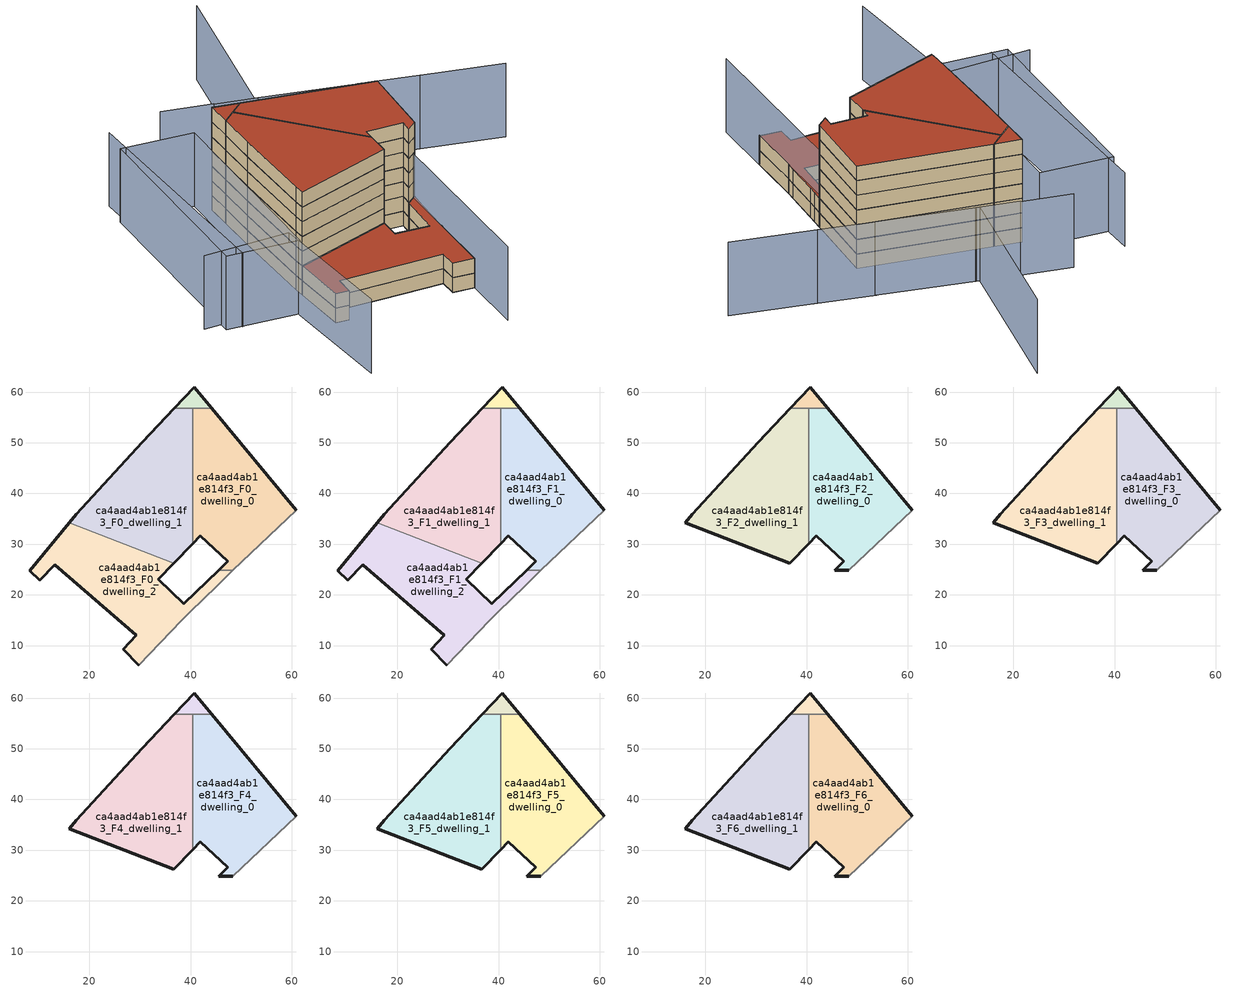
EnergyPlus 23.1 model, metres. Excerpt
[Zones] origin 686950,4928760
ca4aad4ab1e814f3_F0_dwelling_0
 floor ground (EU_floor_Construction): 60.81,36.7 44.22,56.81 40.43,56.81 40.43,30.1 41.95,31.67 47.38,26.59 45.53,24.83 48.38,24.83 z0
 wall outside (EU_wall_Construction): 45.53,24.83 47.38,26.59 41.95,31.67 40.43,30.1 / 44.22,56.81 60.81,36.7 z0:3
 wall adiabatic (EU_wall_Construction): 60.81,36.7 48.38,24.83 z0:3
 wall to ca4aad4ab1e814f3_F0_dwelling_2 (EU_wall_Construction): 48.38,24.83 45.53,24.83 z0:3
 wall to ca4aad4ab1e814f3_F0_dwelling_1 (EU_wall_Construction): 40.43,30.1 40.43,56.81 z0:3
 wall to ca4aad4ab1e814f3_F0_circulation (EU_wall_Construction): 40.43,56.81 44.22,56.81 z0:3
ca4aad4ab1e814f3_F0_dwelling_1
 floor ground (EU_floor_Construction): 36.71,26.26 40.43,30.1 40.43,56.81 36.81,56.81 30.51,50.14 17.49,35.91 16.09,34.21 z0
 wall outside (EU_wall_Construction): 40.43,30.1 36.71,26.26 / 16.09,34.21 17.49,35.91 30.51,50.14 36.81,56.81 z0:3
 wall to ca4aad4ab1e814f3_F0_circulation (EU_wall_Construction): 36.81,56.81 40.43,56.81 z0:3
 wall to ca4aad4ab1e814f3_F0_dwelling_2 (EU_wall_Construction): 36.71,26.26 16.09,34.21 z0:3
ca4aad4ab1e814f3_F0_dwelling_2
 floor ground (EU_floor_Construction): 38.27,15.04 39.86,16.58 45.25,21.83 46.77,23.29 48.38,24.83 45.53,24.83 38.65,18.22 33.62,23.05 36.71,26.26 16.09,34.21 8.35,24.82 10.3,22.92 13.22,25.93 29.35,12.04 26.73,9.26 29.83,6.18 z0
 wall outside (EU_wall_Construction): 36.71,26.26 33.62,23.05 38.65,18.22 45.53,24.83 / 29.83,6.18 26.73,9.26 29.35,12.04 13.22,25.93 10.3,22.92 8.35,24.82 16.09,34.21 z0:3
 wall adiabatic (EU_wall_Construction): 48.38,24.83 46.77,23.29 45.25,21.83 39.86,16.58 38.27,15.04 29.83,6.18 z0:3
ca4aad4ab1e814f3_F0_circulation
 floor ground (EU_floor_Construction): 44.22,56.81 40.77,60.99 36.81,56.81 z0
 wall outside (EU_wall_Construction): 36.81,56.81 40.77,60.99 44.22,56.81 z0:3
ca4aad4ab1e814f3_F1_dwelling_0
 floor to ca4aad4ab1e814f3_F0_dwelling_0 (EU_floor_Construction): 60.81,36.7 44.22,56.81 40.43,56.81 40.43,30.1 41.95,31.67 47.38,26.59 45.53,24.83 48.38,24.83 z3
 wall outside (EU_wall_Construction): 45.53,24.83 47.38,26.59 41.95,31.67 40.43,30.1 / 44.22,56.81 60.81,36.7 z3:6
 wall adiabatic (EU_wall_Construction): 60.81,36.7 48.38,24.83 z3:6
 wall to ca4aad4ab1e814f3_F1_dwelling_2 (EU_wall_Construction): 48.38,24.83 45.53,24.83 z3:6
 wall to ca4aad4ab1e814f3_F1_dwelling_1 (EU_wall_Construction): 40.43,30.1 40.43,56.81 z3:6
 wall to ca4aad4ab1e814f3_F1_circulation (EU_wall_Construction): 40.43,56.81 44.22,56.81 z3:6
ca4aad4ab1e814f3_F1_dwelling_1
 floor to ca4aad4ab1e814f3_F0_dwelling_1 (EU_floor_Construction): 36.71,26.26 40.43,30.1 40.43,56.81 36.81,56.81 30.51,50.14 17.49,35.91 16.09,34.21 z3
 wall outside (EU_wall_Construction): 40.43,30.1 36.71,26.26 / 16.09,34.21 17.49,35.91 30.51,50.14 36.81,56.81 z3:6
 wall to ca4aad4ab1e814f3_F1_circulation (EU_wall_Construction): 36.81,56.81 40.43,56.81 z3:6
 wall to ca4aad4ab1e814f3_F1_dwelling_2 (EU_wall_Construction): 36.71,26.26 16.09,34.21 z3:6
ca4aad4ab1e814f3_F1_dwelling_2
 floor to ca4aad4ab1e814f3_F0_dwelling_2 (EU_floor_Construction): 38.27,15.04 39.86,16.58 45.25,21.83 46.77,23.29 48.38,24.83 45.53,24.83 38.65,18.22 33.62,23.05 36.71,26.26 16.09,34.21 8.35,24.82 10.3,22.92 13.22,25.93 29.35,12.04 26.73,9.26 29.83,6.18 z3
 wall outside (EU_wall_Construction): 36.71,26.26 33.62,23.05 38.65,18.22 45.53,24.83 / 29.83,6.18 26.73,9.26 29.35,12.04 13.22,25.93 10.3,22.92 8.35,24.82 16.09,34.21 z3:6
 wall adiabatic (EU_wall_Construction): 48.38,24.83 46.77,23.29 45.25,21.83 39.86,16.58 38.27,15.04 29.83,6.18 z3:6
 roof outside (EU_roof_Construction): 48.38,24.83 46.77,23.29 45.25,21.83 39.86,16.58 38.27,15.04 29.83,6.18 26.73,9.26 29.35,12.04 13.22,25.93 10.3,22.92 8.35,24.82 16.09,34.21 36.71,26.26 33.62,23.05 38.65,18.22 45.53,24.83 z6
ca4aad4ab1e814f3_F1_circulation
 floor to ca4aad4ab1e814f3_F0_circulation (EU_floor_Construction): 44.22,56.81 40.77,60.99 36.81,56.81 z3
 wall outside (EU_wall_Construction): 36.81,56.81 40.77,60.99 44.22,56.81 z3:6
ca4aad4ab1e814f3_F2_dwelling_0
 floor to ca4aad4ab1e814f3_F1_dwelling_0 (EU_floor_Construction): 60.81,36.7 44.22,56.81 40.43,56.81 40.43,30.1 41.95,31.67 47.38,26.59 45.53,24.83 48.38,24.83 z6
 wall outside (EU_wall_Construction): 48.38,24.83 45.53,24.83 47.38,26.59 41.95,31.67 40.43,30.1 / 44.22,56.81 60.81,36.7 z6:9
 wall adiabatic (EU_wall_Construction): 60.81,36.7 48.38,24.83 z6:9
 wall to ca4aad4ab1e814f3_F2_dwelling_1 (EU_wall_Construction): 40.43,30.1 40.43,56.81 z6:9
 wall to ca4aad4ab1e814f3_F2_circulation (EU_wall_Construction): 40.43,56.81 44.22,56.81 z6:9
ca4aad4ab1e814f3_F2_dwelling_1
 floor to ca4aad4ab1e814f3_F1_dwelling_1 (EU_floor_Construction): 36.71,26.26 40.43,30.1 40.43,56.81 36.81,56.81 30.51,50.14 17.49,35.91 16.09,34.21 z6
 wall outside (EU_wall_Construction): 40.43,30.1 36.71,26.26 16.09,34.21 17.49,35.91 30.51,50.14 36.81,56.81 z6:9
 wall to ca4aad4ab1e814f3_F2_circulation (EU_wall_Construction): 36.81,56.81 40.43,56.81 z6:9
ca4aad4ab1e814f3_F2_circulation
 floor to ca4aad4ab1e814f3_F1_circulation (EU_floor_Construction): 44.22,56.81 40.77,60.99 36.81,56.81 z6
 wall outside (EU_wall_Construction): 36.81,56.81 40.77,60.99 44.22,56.81 z6:9
ca4aad4ab1e814f3_F3_dwelling_0
 floor to ca4aad4ab1e814f3_F2_dwelling_0 (EU_floor_Construction): 60.81,36.7 44.22,56.81 40.43,56.81 40.43,30.1 41.95,31.67 47.38,26.59 45.53,24.83 48.38,24.83 z9
 wall outside (EU_wall_Construction): 48.38,24.83 45.53,24.83 47.38,26.59 41.95,31.67 40.43,30.1 / 44.22,56.81 60.81,36.7 z9:12
 wall adiabatic (EU_wall_Construction): 60.81,36.7 48.38,24.83 z9:12
 wall to ca4aad4ab1e814f3_F3_dwelling_1 (EU_wall_Construction): 40.43,30.1 40.43,56.81 z9:12
 wall to ca4aad4ab1e814f3_F3_circulation (EU_wall_Construction): 40.43,56.81 44.22,56.81 z9:12
ca4aad4ab1e814f3_F3_dwelling_1
 floor to ca4aad4ab1e814f3_F2_dwelling_1 (EU_floor_Construction): 36.71,26.26 40.43,30.1 40.43,56.81 36.81,56.81 30.51,50.14 17.49,35.91 16.09,34.21 z9
 wall outside (EU_wall_Construction): 40.43,30.1 36.71,26.26 16.09,34.21 17.49,35.91 30.51,50.14 36.81,56.81 z9:12
 wall to ca4aad4ab1e814f3_F3_circulation (EU_wall_Construction): 36.81,56.81 40.43,56.81 z9:12
ca4aad4ab1e814f3_F3_circulation
 floor to ca4aad4ab1e814f3_F2_circulation (EU_floor_Construction): 44.22,56.81 40.77,60.99 36.81,56.81 z9
 wall outside (EU_wall_Construction): 36.81,56.81 40.77,60.99 44.22,56.81 z9:12
ca4aad4ab1e814f3_F4_dwelling_0
 floor to ca4aad4ab1e814f3_F3_dwelling_0 (EU_floor_Construction): 60.81,36.7 44.22,56.81 40.43,56.81 40.43,30.1 41.95,31.67 47.38,26.59 45.53,24.83 48.38,24.83 z12
 wall outside (EU_wall_Construction): 48.38,24.83 45.53,24.83 47.38,26.59 41.95,31.67 40.43,30.1 / 44.22,56.81 60.81,36.7 z12:15
 wall adiabatic (EU_wall_Construction): 60.81,36.7 48.38,24.83 z12:15
 wall to ca4aad4ab1e814f3_F4_dwelling_1 (EU_wall_Construction): 40.43,30.1 40.43,56.81 z12:15
 wall to ca4aad4ab1e814f3_F4_circulation (EU_wall_Construction): 40.43,56.81 44.22,56.81 z12:15
ca4aad4ab1e814f3_F4_dwelling_1
 floor to ca4aad4ab1e814f3_F3_dwelling_1 (EU_floor_Construction): 36.71,26.26 40.43,30.1 40.43,56.81 36.81,56.81 30.51,50.14 17.49,35.91 16.09,34.21 z12
 wall outside (EU_wall_Construction): 40.43,30.1 36.71,26.26 16.09,34.21 17.49,35.91 30.51,50.14 36.81,56.81 z12:15
 wall to ca4aad4ab1e814f3_F4_circulation (EU_wall_Construction): 36.81,56.81 40.43,56.81 z12:15
ca4aad4ab1e814f3_F4_circulation
 floor to ca4aad4ab1e814f3_F3_circulation (EU_floor_Construction): 44.22,56.81 40.77,60.99 36.81,56.81 z12
 wall outside (EU_wall_Construction): 36.81,56.81 40.77,60.99 44.22,56.81 z12:15
ca4aad4ab1e814f3_F5_dwelling_0
 floor to ca4aad4ab1e814f3_F4_dwelling_0 (EU_floor_Construction): 60.81,36.7 44.22,56.81 40.43,56.81 40.43,30.1 41.95,31.67 47.38,26.59 45.53,24.83 48.38,24.83 z15
 wall outside (EU_wall_Construction): 48.38,24.83 45.53,24.83 47.38,26.59 41.95,31.67 40.43,30.1 / 44.22,56.81 60.81,36.7 z15:18
 wall adiabatic (EU_wall_Construction): 60.81,36.7 48.38,24.83 z15:18
 wall to ca4aad4ab1e814f3_F5_dwelling_1 (EU_wall_Construction): 40.43,30.1 40.43,56.81 z15:18
 wall to ca4aad4ab1e814f3_F5_circulation (EU_wall_Construction): 40.43,56.81 44.22,56.81 z15:18
ca4aad4ab1e814f3_F5_dwelling_1
 floor to ca4aad4ab1e814f3_F4_dwelling_1 (EU_floor_Construction): 36.71,26.26 40.43,30.1 40.43,56.81 36.81,56.81 30.51,50.14 17.49,35.91 16.09,34.21 z15
 wall outside (EU_wall_Construction): 40.43,30.1 36.71,26.26 16.09,34.21 17.49,35.91 30.51,50.14 36.81,56.81 z15:18
 wall to ca4aad4ab1e814f3_F5_circulation (EU_wall_Construction): 36.81,56.81 40.43,56.81 z15:18
ca4aad4ab1e814f3_F5_circulation
 floor to ca4aad4ab1e814f3_F4_circulation (EU_floor_Construction): 44.22,56.81 40.77,60.99 36.81,56.81 z15
 wall outside (EU_wall_Construction): 36.81,56.81 40.77,60.99 44.22,56.81 z15:18
ca4aad4ab1e814f3_F6_dwelling_0
 floor to ca4aad4ab1e814f3_F5_dwelling_0 (EU_floor_Construction): 60.81,36.7 44.22,56.81 40.43,56.81 40.43,30.1 41.95,31.67 47.38,26.59 45.53,24.83 48.38,24.83 z18
 wall outside (EU_wall_Construction): 48.38,24.83 45.53,24.83 47.38,26.59 41.95,31.67 40.43,30.1 / 44.22,56.81 60.81,36.7 z18:21
 wall adiabatic (EU_wall_Construction): 60.81,36.7 48.38,24.83 z18:21
 wall to ca4aad4ab1e814f3_F6_dwelling_1 (EU_wall_Construction): 40.43,30.1 40.43,56.81 z18:21
 wall to ca4aad4ab1e814f3_F6_circulation (EU_wall_Construction): 40.43,56.81 44.22,56.81 z18:21
 roof outside (EU_roof_Construction): 44.22,56.81 60.81,36.7 48.38,24.83 45.53,24.83 47.38,26.59 41.95,31.67 40.43,30.1 40.43,56.81 z21
ca4aad4ab1e814f3_F6_dwelling_1
 floor to ca4aad4ab1e814f3_F5_dwelling_1 (EU_floor_Construction): 36.71,26.26 40.43,30.1 40.43,56.81 36.81,56.81 30.51,50.14 17.49,35.91 16.09,34.21 z18
 wall outside (EU_wall_Construction): 40.43,30.1 36.71,26.26 16.09,34.21 17.49,35.91 30.51,50.14 36.81,56.81 z18:21
 wall to ca4aad4ab1e814f3_F6_circulation (EU_wall_Construction): 36.81,56.81 40.43,56.81 z18:21
 roof outside (EU_roof_Construction): 40.43,56.81 40.43,30.1 36.71,26.26 16.09,34.21 17.49,35.91 30.51,50.14 36.81,56.81 z21
ca4aad4ab1e814f3_F6_circulation
 floor to ca4aad4ab1e814f3_F5_circulation (EU_floor_Construction): 44.22,56.81 40.77,60.99 36.81,56.81 z18
 wall outside (EU_wall_Construction): 36.81,56.81 40.77,60.99 44.22,56.81 z18:21
 roof outside (EU_roof_Construction): 40.77,60.99 44.22,56.81 36.81,56.81 z21
shading: 20.3,-3.78 59.85,37.62 / -2.27,46.13 11.41,35.02 / 11.41,35.02 -7.22,12.08 / 85.72,21.41 75.67,34.74 / 76,34.3 68.85,43.65 / 69.06,43.41 57.25,59.03 / 57.25,59.03 86.48,81.13 / 35.54,78.73 1.06,39.97 / 57.72,58.41 52.53,65.08 / 52.57,65.02 46.44,73.03 / -1,42.36 30.58,74.71 / 30.58,74.71 41.05,64.49 / 41.05,64.49 9.47,32.14 / 9.47,32.14 -1,42.36 z0:15
[Building]
EU S2 Campaign: North Axis=0; Terrain=City; Solar Distribution=FullExterior
[Site:Location]
Bologna: Latitude=44.5; Longitude=11.25; Time Zone=1; Elevation=37
[SizingPeriod:WeatherFileDays]
AnnualSizingPeriod: Begin Month=1; Begin Day of Month=1; End Month=12; End Day of Month=31; Day of Week for Start Day=Monday; Use Weather File Daylight Saving Period=No; Use Weather File Rain and Snow Indicators=No
[MATERIAL]
EU_InternalMass_Material: Roughness=MediumRough; Thickness=0.1; Conductivity=1; Density=1800; Specific Heat=900; Thermal Absorptance=0.9; Solar Absorptance=0.7; Visible Absorptance=0.7
[MATERIAL:NOMASS] Roughness=MediumRough; Thermal Absorptance=0.9; Solar Absorptance=0.7; Visible Absorptance=0.7
Name | Thermal Resistance
EU_wall_NoMass | 0.905828
EU_roof_NoMass | 0.37593
EU_floor_NoMass | 0.67114
[CONSTRUCTION]
EU_wall_Construction: EU_wall_NoMass
EU_roof_Construction: EU_roof_NoMass
EU_floor_Construction: EU_floor_NoMass
EU_InternalMass_Construction: EU_InternalMass_Material
[ZONE] Type=1; Multiplier=1; Ceiling Height=autocalculate; Floor Area=autocalculate; Part of Total Floor Area=Yes
Name | Volume
ca4aad4ab1e814f3_F0_dwelling_0 | 1140.77
ca4aad4ab1e814f3_F1_dwelling_0; ca4aad4ab1e814f3_F2_dwelling_0; ca4aad4ab1e814f3_F3_dwelling_0; ca4aad4ab1e814f3_F4_dwelling_0; ca4aad4ab1e814f3_F5_dwelling_0; ca4aad4ab1e814f3_F6_dwelling_0 | 1140.76
ca4aad4ab1e814f3_F0_dwelling_1; ca4aad4ab1e814f3_F1_dwelling_1; ca4aad4ab1e814f3_F2_dwelling_1; ca4aad4ab1e814f3_F3_dwelling_1; ca4aad4ab1e814f3_F4_dwelling_1; ca4aad4ab1e814f3_F5_dwelling_1; ca4aad4ab1e814f3_F6_dwelling_1 | 1270.6
ca4aad4ab1e814f3_F0_dwelling_2; ca4aad4ab1e814f3_F1_dwelling_2 | 1160.85
ca4aad4ab1e814f3_F0_circulation | 46.4282
ca4aad4ab1e814f3_F1_circulation; ca4aad4ab1e814f3_F2_circulation; ca4aad4ab1e814f3_F3_circulation; ca4aad4ab1e814f3_F4_circulation; ca4aad4ab1e814f3_F5_circulation; ca4aad4ab1e814f3_F6_circulation | 46.4275
[INTERNALMASS] Construction=EU_InternalMass_Construction
Name | Zone or ZoneList | Surface Area
ca4aad4ab1e814f3_F0_dwelling_0_EU_InternalMass | ca4aad4ab1e814f3_F0_dwelling_0 | 380.256
ca4aad4ab1e814f3_F0_dwelling_1_EU_InternalMass | ca4aad4ab1e814f3_F0_dwelling_1 | 382.712
ca4aad4ab1e814f3_F0_dwelling_2_EU_InternalMass | ca4aad4ab1e814f3_F0_dwelling_2 | 386.946
ca4aad4ab1e814f3_F1_dwelling_0_EU_InternalMass | ca4aad4ab1e814f3_F1_dwelling_0 | 380.256
ca4aad4ab1e814f3_F1_dwelling_1_EU_InternalMass | ca4aad4ab1e814f3_F1_dwelling_1 | 382.712
ca4aad4ab1e814f3_F1_dwelling_2_EU_InternalMass | ca4aad4ab1e814f3_F1_dwelling_2 | 386.946
ca4aad4ab1e814f3_F2_dwelling_0_EU_InternalMass | ca4aad4ab1e814f3_F2_dwelling_0 | 529.592
ca4aad4ab1e814f3_F2_dwelling_1_EU_InternalMass | ca4aad4ab1e814f3_F2_dwelling_1 | 529.592
ca4aad4ab1e814f3_F3_dwelling_0_EU_InternalMass | ca4aad4ab1e814f3_F3_dwelling_0 | 529.592
ca4aad4ab1e814f3_F3_dwelling_1_EU_InternalMass | ca4aad4ab1e814f3_F3_dwelling_1 | 529.592
ca4aad4ab1e814f3_F4_dwelling_0_EU_InternalMass | ca4aad4ab1e814f3_F4_dwelling_0 | 529.592
ca4aad4ab1e814f3_F4_dwelling_1_EU_InternalMass | ca4aad4ab1e814f3_F4_dwelling_1 | 529.592
ca4aad4ab1e814f3_F5_dwelling_0_EU_InternalMass | ca4aad4ab1e814f3_F5_dwelling_0 | 529.592
ca4aad4ab1e814f3_F5_dwelling_1_EU_InternalMass | ca4aad4ab1e814f3_F5_dwelling_1 | 529.592
ca4aad4ab1e814f3_F6_dwelling_0_EU_InternalMass | ca4aad4ab1e814f3_F6_dwelling_0 | 529.592
ca4aad4ab1e814f3_F6_dwelling_1_EU_InternalMass | ca4aad4ab1e814f3_F6_dwelling_1 | 529.592
[OTHEREQUIPMENT] Fuel Type=Electricity; Design Level Calculation Method=Watts/Area; Power per Zone Floor Area=1; Fraction Latent=0; Fraction Radiant=0; Fraction Lost=0; Carbon Dioxide Generation Rate=0; EndUse Subcategory=EU_Step8_InternalGains
Name | Zone or ZoneList or Space or SpaceList | Schedule
EU_Step8_InternalGain_ca4aad4ab1e814f3_F0_dwelling_0_f000 | ca4aad4ab1e814f3_F0_dwelling_0 | EU_Step8_GainSchedule_ca4aad4ab1e814f3_F0_dwelling_0_f000
EU_Step8_InternalGain_ca4aad4ab1e814f3_F0_dwelling_1_f000 | ca4aad4ab1e814f3_F0_dwelling_1 | EU_Step8_GainSchedule_ca4aad4ab1e814f3_F0_dwelling_1_f000
EU_Step8_InternalGain_ca4aad4ab1e814f3_F0_dwelling_2_f000 | ca4aad4ab1e814f3_F0_dwelling_2 | EU_Step8_GainSchedule_ca4aad4ab1e814f3_F0_dwelling_2_f000
EU_Step8_InternalGain_ca4aad4ab1e814f3_F1_dwelling_0_f000 | ca4aad4ab1e814f3_F1_dwelling_0 | EU_Step8_GainSchedule_ca4aad4ab1e814f3_F1_dwelling_0_f000
EU_Step8_InternalGain_ca4aad4ab1e814f3_F1_dwelling_1_f000 | ca4aad4ab1e814f3_F1_dwelling_1 | EU_Step8_GainSchedule_ca4aad4ab1e814f3_F1_dwelling_1_f000
EU_Step8_InternalGain_ca4aad4ab1e814f3_F1_dwelling_2_f000 | ca4aad4ab1e814f3_F1_dwelling_2 | EU_Step8_GainSchedule_ca4aad4ab1e814f3_F1_dwelling_2_f000
EU_Step8_InternalGain_ca4aad4ab1e814f3_F2_dwelling_0_f000 | ca4aad4ab1e814f3_F2_dwelling_0 | EU_Step8_GainSchedule_ca4aad4ab1e814f3_F2_dwelling_0_f000
EU_Step8_InternalGain_ca4aad4ab1e814f3_F2_dwelling_1_f000 | ca4aad4ab1e814f3_F2_dwelling_1 | EU_Step8_GainSchedule_ca4aad4ab1e814f3_F2_dwelling_1_f000
EU_Step8_InternalGain_ca4aad4ab1e814f3_F3_dwelling_0_f000 | ca4aad4ab1e814f3_F3_dwelling_0 | EU_Step8_GainSchedule_ca4aad4ab1e814f3_F3_dwelling_0_f000
EU_Step8_InternalGain_ca4aad4ab1e814f3_F3_dwelling_1_f000 | ca4aad4ab1e814f3_F3_dwelling_1 | EU_Step8_GainSchedule_ca4aad4ab1e814f3_F3_dwelling_1_f000
EU_Step8_InternalGain_ca4aad4ab1e814f3_F4_dwelling_0_f000 | ca4aad4ab1e814f3_F4_dwelling_0 | EU_Step8_GainSchedule_ca4aad4ab1e814f3_F4_dwelling_0_f000
EU_Step8_InternalGain_ca4aad4ab1e814f3_F4_dwelling_1_f000 | ca4aad4ab1e814f3_F4_dwelling_1 | EU_Step8_GainSchedule_ca4aad4ab1e814f3_F4_dwelling_1_f000
EU_Step8_InternalGain_ca4aad4ab1e814f3_F5_dwelling_0_f000 | ca4aad4ab1e814f3_F5_dwelling_0 | EU_Step8_GainSchedule_ca4aad4ab1e814f3_F5_dwelling_0_f000
EU_Step8_InternalGain_ca4aad4ab1e814f3_F5_dwelling_1_f000 | ca4aad4ab1e814f3_F5_dwelling_1 | EU_Step8_GainSchedule_ca4aad4ab1e814f3_F5_dwelling_1_f000
EU_Step8_InternalGain_ca4aad4ab1e814f3_F6_dwelling_0_f000 | ca4aad4ab1e814f3_F6_dwelling_0 | EU_Step8_GainSchedule_ca4aad4ab1e814f3_F6_dwelling_0_f000
EU_Step8_InternalGain_ca4aad4ab1e814f3_F6_dwelling_1_f000 | ca4aad4ab1e814f3_F6_dwelling_1 | EU_Step8_GainSchedule_ca4aad4ab1e814f3_F6_dwelling_1_f000
[ZONEINFILTRATION:DESIGNFLOWRATE] Schedule=EU_AlwaysOn; Design Flow Rate Calculation Method=Flow/Area; Flow Rate per Floor Area=0.0005; Constant Term Coefficient=1; Temperature Term Coefficient=0; Velocity Term Coefficient=0; Velocity Squared Term Coefficient=0
Name | Zone or ZoneList or Space or SpaceList
EU_Circulation_Infiltration_ca4aad4ab1e814f3_F0_circulation | ca4aad4ab1e814f3_F0_circulation
EU_Circulation_Infiltration_ca4aad4ab1e814f3_F1_circulation | ca4aad4ab1e814f3_F1_circulation
EU_Circulation_Infiltration_ca4aad4ab1e814f3_F2_circulation | ca4aad4ab1e814f3_F2_circulation
EU_Circulation_Infiltration_ca4aad4ab1e814f3_F3_circulation | ca4aad4ab1e814f3_F3_circulation
EU_Circulation_Infiltration_ca4aad4ab1e814f3_F4_circulation | ca4aad4ab1e814f3_F4_circulation
EU_Circulation_Infiltration_ca4aad4ab1e814f3_F5_circulation | ca4aad4ab1e814f3_F5_circulation
EU_Circulation_Infiltration_ca4aad4ab1e814f3_F6_circulation | ca4aad4ab1e814f3_F6_circulation
[ZONEVENTILATION:DESIGNFLOWRATE] Schedule=EU_AlwaysOn; Design Flow Rate Calculation Method=AirChanges/Hour; Air Changes per Hour=0.73129; Ventilation Type=Natural; Fan Pressure Rise=0; Fan Total Efficiency=1; Constant Term Coefficient=1; Temperature Term Coefficient=0; Velocity Term Coefficient=0; Velocity Squared Term Coefficient=0; Minimum Indoor Temperature=-100; Maximum Indoor Temperature=100; Delta Temperature=-100; Minimum Outdoor Temperature=-100; Maximum Outdoor Temperature=100; Maximum Wind Speed=40
Name | Zone or ZoneList or Space or SpaceList
EU_ConstantAir_ca4aad4ab1e814f3_F0_dwelling_0 | ca4aad4ab1e814f3_F0_dwelling_0
EU_ConstantAir_ca4aad4ab1e814f3_F0_dwelling_1 | ca4aad4ab1e814f3_F0_dwelling_1
EU_ConstantAir_ca4aad4ab1e814f3_F0_dwelling_2 | ca4aad4ab1e814f3_F0_dwelling_2
EU_ConstantAir_ca4aad4ab1e814f3_F1_dwelling_0 | ca4aad4ab1e814f3_F1_dwelling_0
EU_ConstantAir_ca4aad4ab1e814f3_F1_dwelling_1 | ca4aad4ab1e814f3_F1_dwelling_1
EU_ConstantAir_ca4aad4ab1e814f3_F1_dwelling_2 | ca4aad4ab1e814f3_F1_dwelling_2
EU_ConstantAir_ca4aad4ab1e814f3_F2_dwelling_0 | ca4aad4ab1e814f3_F2_dwelling_0
EU_ConstantAir_ca4aad4ab1e814f3_F2_dwelling_1 | ca4aad4ab1e814f3_F2_dwelling_1
EU_ConstantAir_ca4aad4ab1e814f3_F3_dwelling_0 | ca4aad4ab1e814f3_F3_dwelling_0
EU_ConstantAir_ca4aad4ab1e814f3_F3_dwelling_1 | ca4aad4ab1e814f3_F3_dwelling_1
EU_ConstantAir_ca4aad4ab1e814f3_F4_dwelling_0 | ca4aad4ab1e814f3_F4_dwelling_0
EU_ConstantAir_ca4aad4ab1e814f3_F4_dwelling_1 | ca4aad4ab1e814f3_F4_dwelling_1
EU_ConstantAir_ca4aad4ab1e814f3_F5_dwelling_0 | ca4aad4ab1e814f3_F5_dwelling_0
EU_ConstantAir_ca4aad4ab1e814f3_F5_dwelling_1 | ca4aad4ab1e814f3_F5_dwelling_1
EU_ConstantAir_ca4aad4ab1e814f3_F6_dwelling_0 | ca4aad4ab1e814f3_F6_dwelling_0
EU_ConstantAir_ca4aad4ab1e814f3_F6_dwelling_1 | ca4aad4ab1e814f3_F6_dwelling_1
[HVACTEMPLATE:THERMOSTAT] Constant Heating Setpoint=20; Constant Cooling Setpoint=50
EU_HeatOnly_ca4aad4ab1e814f3_F0_dwelling_0; EU_HeatOnly_ca4aad4ab1e814f3_F0_dwelling_1; EU_HeatOnly_ca4aad4ab1e814f3_F0_dwelling_2; EU_HeatOnly_ca4aad4ab1e814f3_F1_dwelling_0; EU_HeatOnly_ca4aad4ab1e814f3_F1_dwelling_1; EU_HeatOnly_ca4aad4ab1e814f3_F1_dwelling_2; EU_HeatOnly_ca4aad4ab1e814f3_F2_dwelling_0; EU_HeatOnly_ca4aad4ab1e814f3_F2_dwelling_1; EU_HeatOnly_ca4aad4ab1e814f3_F3_dwelling_0; EU_HeatOnly_ca4aad4ab1e814f3_F3_dwelling_1; EU_HeatOnly_ca4aad4ab1e814f3_F4_dwelling_0; EU_HeatOnly_ca4aad4ab1e814f3_F4_dwelling_1; EU_HeatOnly_ca4aad4ab1e814f3_F5_dwelling_0; EU_HeatOnly_ca4aad4ab1e814f3_F5_dwelling_1; EU_HeatOnly_ca4aad4ab1e814f3_F6_dwelling_0; EU_HeatOnly_ca4aad4ab1e814f3_F6_dwelling_1
[HVACTEMPLATE:ZONE:IDEALLOADSAIRSYSTEM] System Availability Schedule=EU_AlwaysOn; Maximum Heating Supply Air Temperature=50; Minimum Cooling Supply Air Temperature=13; Maximum Heating Supply Air Humidity Ratio=0.0156; Minimum Cooling Supply Air Humidity Ratio=0.0077; Heating Limit=NoLimit; Cooling Limit=NoLimit; Heating Availability Schedule=EU_AlwaysOn; Cooling Availability Schedule=EU_CoolingOff; Dehumidification Control Type=ConstantSensibleHeatRatio; Cooling Sensible Heat Ratio=0.7; Dehumidification Setpoint=60; Humidification Control Type=None; Humidification Setpoint=30; Outdoor Air Method=None; Outdoor Air Flow Rate per Person=0.00944; Outdoor Air Flow Rate per Zone Floor Area=0; Outdoor Air Flow Rate per Zone=0; Demand Controlled Ventilation Type=None; Outdoor Air Economizer Type=NoEconomizer; Heat Recovery Type=None; Sensible Heat Recovery Effectiveness=0.7; Latent Heat Recovery Effectiveness=0.65
Name | Template Thermostat
ca4aad4ab1e814f3_F0_dwelling_0 | EU_HeatOnly_ca4aad4ab1e814f3_F0_dwelling_0
ca4aad4ab1e814f3_F0_dwelling_1 | EU_HeatOnly_ca4aad4ab1e814f3_F0_dwelling_1
ca4aad4ab1e814f3_F0_dwelling_2 | EU_HeatOnly_ca4aad4ab1e814f3_F0_dwelling_2
ca4aad4ab1e814f3_F1_dwelling_0 | EU_HeatOnly_ca4aad4ab1e814f3_F1_dwelling_0
ca4aad4ab1e814f3_F1_dwelling_1 | EU_HeatOnly_ca4aad4ab1e814f3_F1_dwelling_1
ca4aad4ab1e814f3_F1_dwelling_2 | EU_HeatOnly_ca4aad4ab1e814f3_F1_dwelling_2
ca4aad4ab1e814f3_F2_dwelling_0 | EU_HeatOnly_ca4aad4ab1e814f3_F2_dwelling_0
ca4aad4ab1e814f3_F2_dwelling_1 | EU_HeatOnly_ca4aad4ab1e814f3_F2_dwelling_1
ca4aad4ab1e814f3_F3_dwelling_0 | EU_HeatOnly_ca4aad4ab1e814f3_F3_dwelling_0
ca4aad4ab1e814f3_F3_dwelling_1 | EU_HeatOnly_ca4aad4ab1e814f3_F3_dwelling_1
ca4aad4ab1e814f3_F4_dwelling_0 | EU_HeatOnly_ca4aad4ab1e814f3_F4_dwelling_0
ca4aad4ab1e814f3_F4_dwelling_1 | EU_HeatOnly_ca4aad4ab1e814f3_F4_dwelling_1
ca4aad4ab1e814f3_F5_dwelling_0 | EU_HeatOnly_ca4aad4ab1e814f3_F5_dwelling_0
ca4aad4ab1e814f3_F5_dwelling_1 | EU_HeatOnly_ca4aad4ab1e814f3_F5_dwelling_1
ca4aad4ab1e814f3_F6_dwelling_0 | EU_HeatOnly_ca4aad4ab1e814f3_F6_dwelling_0
ca4aad4ab1e814f3_F6_dwelling_1 | EU_HeatOnly_ca4aad4ab1e814f3_F6_dwelling_1
[SIZING:ZONE] Zone Cooling Design Supply Air Temperature Input Method=SupplyAirTemperature; Zone Cooling Design Supply Air Temperature=13; Zone Heating Design Supply Air Temperature Input Method=SupplyAirTemperature; Zone Heating Design Supply Air Temperature=50; Zone Cooling Design Supply Air Humidity Ratio=0.008; Zone Heating Design Supply Air Humidity Ratio=0.008; Cooling Design Air Flow Method=DesignDay; Cooling Design Air Flow Rate=0; Cooling Minimum Air Flow per Zone Floor Area=0.000762; Cooling Minimum Air Flow=0; Cooling Minimum Air Flow Fraction=0.2; Heating Design Air Flow Method=DesignDay; Heating Design Air Flow Rate=0; Heating Maximum Air Flow per Zone Floor Area=0.002032; Heating Maximum Air Flow=0.141576; Heating Maximum Air Flow Fraction=0.3; Account for Dedicated Outdoor Air System=No; Dedicated Outdoor Air System Control Strategy=NeutralSupplyAir; Dedicated Outdoor Air Low Setpoint Temperature for Design=autosize; Dedicated Outdoor Air High Setpoint Temperature for Design=autosize; Zone Load Sizing Method=Sensible Load Only No Latent Load; Zone Latent Cooling Design Supply Air Humidity Ratio Input Method=HumidityRatioDifference; Zone Cooling Design Supply Air Humidity Ratio Difference=0.005; Zone Latent Heating Design Supply Air Humidity Ratio Input Method=HumidityRatioDifference; Zone Humidification Design Supply Air Humidity Ratio Difference=0.005
ca4aad4ab1e814f3_F0_dwelling_0; ca4aad4ab1e814f3_F0_dwelling_1; ca4aad4ab1e814f3_F0_dwelling_2; ca4aad4ab1e814f3_F1_dwelling_0; ca4aad4ab1e814f3_F1_dwelling_1; ca4aad4ab1e814f3_F1_dwelling_2; ca4aad4ab1e814f3_F2_dwelling_0; ca4aad4ab1e814f3_F2_dwelling_1; ca4aad4ab1e814f3_F3_dwelling_0; ca4aad4ab1e814f3_F3_dwelling_1; ca4aad4ab1e814f3_F4_dwelling_0; ca4aad4ab1e814f3_F4_dwelling_1; ca4aad4ab1e814f3_F5_dwelling_0; ca4aad4ab1e814f3_F5_dwelling_1; ca4aad4ab1e814f3_F6_dwelling_0; ca4aad4ab1e814f3_F6_dwelling_1
[SCHEDULE:CONSTANT]
Name | Hourly Value
EU_AlwaysOn | 1
EU_CoolingOff | 0
[SCHEDULE:FILE] Column Number=1; Rows to Skip at Top=0; Number of Hours of Data=8760; Column Separator=Comma; Interpolate to Timestep=No; Minutes per Item=60; Adjust Schedule for Daylight Savings=Yes
Name | File
EU_Step8_GainSchedule_ca4aad4ab1e814f3_F0_dwelling_0_f000 | ../../schedules/ca4aad4ab1e814f3/ca4aad4ab1e814f3_F0_dwelling_0_f000_gain.csv
EU_Step8_GainSchedule_ca4aad4ab1e814f3_F0_dwelling_1_f000 | ../../schedules/ca4aad4ab1e814f3/ca4aad4ab1e814f3_F0_dwelling_1_f000_gain.csv
EU_Step8_GainSchedule_ca4aad4ab1e814f3_F0_dwelling_2_f000 | ../../schedules/ca4aad4ab1e814f3/ca4aad4ab1e814f3_F0_dwelling_2_f000_gain.csv
EU_Step8_GainSchedule_ca4aad4ab1e814f3_F1_dwelling_0_f000 | ../../schedules/ca4aad4ab1e814f3/ca4aad4ab1e814f3_F1_dwelling_0_f000_gain.csv
EU_Step8_GainSchedule_ca4aad4ab1e814f3_F1_dwelling_1_f000 | ../../schedules/ca4aad4ab1e814f3/ca4aad4ab1e814f3_F1_dwelling_1_f000_gain.csv
EU_Step8_GainSchedule_ca4aad4ab1e814f3_F1_dwelling_2_f000 | ../../schedules/ca4aad4ab1e814f3/ca4aad4ab1e814f3_F1_dwelling_2_f000_gain.csv
EU_Step8_GainSchedule_ca4aad4ab1e814f3_F2_dwelling_0_f000 | ../../schedules/ca4aad4ab1e814f3/ca4aad4ab1e814f3_F2_dwelling_0_f000_gain.csv
EU_Step8_GainSchedule_ca4aad4ab1e814f3_F2_dwelling_1_f000 | ../../schedules/ca4aad4ab1e814f3/ca4aad4ab1e814f3_F2_dwelling_1_f000_gain.csv
EU_Step8_GainSchedule_ca4aad4ab1e814f3_F3_dwelling_0_f000 | ../../schedules/ca4aad4ab1e814f3/ca4aad4ab1e814f3_F3_dwelling_0_f000_gain.csv
EU_Step8_GainSchedule_ca4aad4ab1e814f3_F3_dwelling_1_f000 | ../../schedules/ca4aad4ab1e814f3/ca4aad4ab1e814f3_F3_dwelling_1_f000_gain.csv
EU_Step8_GainSchedule_ca4aad4ab1e814f3_F4_dwelling_0_f000 | ../../schedules/ca4aad4ab1e814f3/ca4aad4ab1e814f3_F4_dwelling_0_f000_gain.csv
EU_Step8_GainSchedule_ca4aad4ab1e814f3_F4_dwelling_1_f000 | ../../schedules/ca4aad4ab1e814f3/ca4aad4ab1e814f3_F4_dwelling_1_f000_gain.csv
EU_Step8_GainSchedule_ca4aad4ab1e814f3_F5_dwelling_0_f000 | ../../schedules/ca4aad4ab1e814f3/ca4aad4ab1e814f3_F5_dwelling_0_f000_gain.csv
EU_Step8_GainSchedule_ca4aad4ab1e814f3_F5_dwelling_1_f000 | ../../schedules/ca4aad4ab1e814f3/ca4aad4ab1e814f3_F5_dwelling_1_f000_gain.csv
EU_Step8_GainSchedule_ca4aad4ab1e814f3_F6_dwelling_0_f000 | ../../schedules/ca4aad4ab1e814f3/ca4aad4ab1e814f3_F6_dwelling_0_f000_gain.csv
EU_Step8_GainSchedule_ca4aad4ab1e814f3_F6_dwelling_1_f000 | ../../schedules/ca4aad4ab1e814f3/ca4aad4ab1e814f3_F6_dwelling_1_f000_gain.csv
